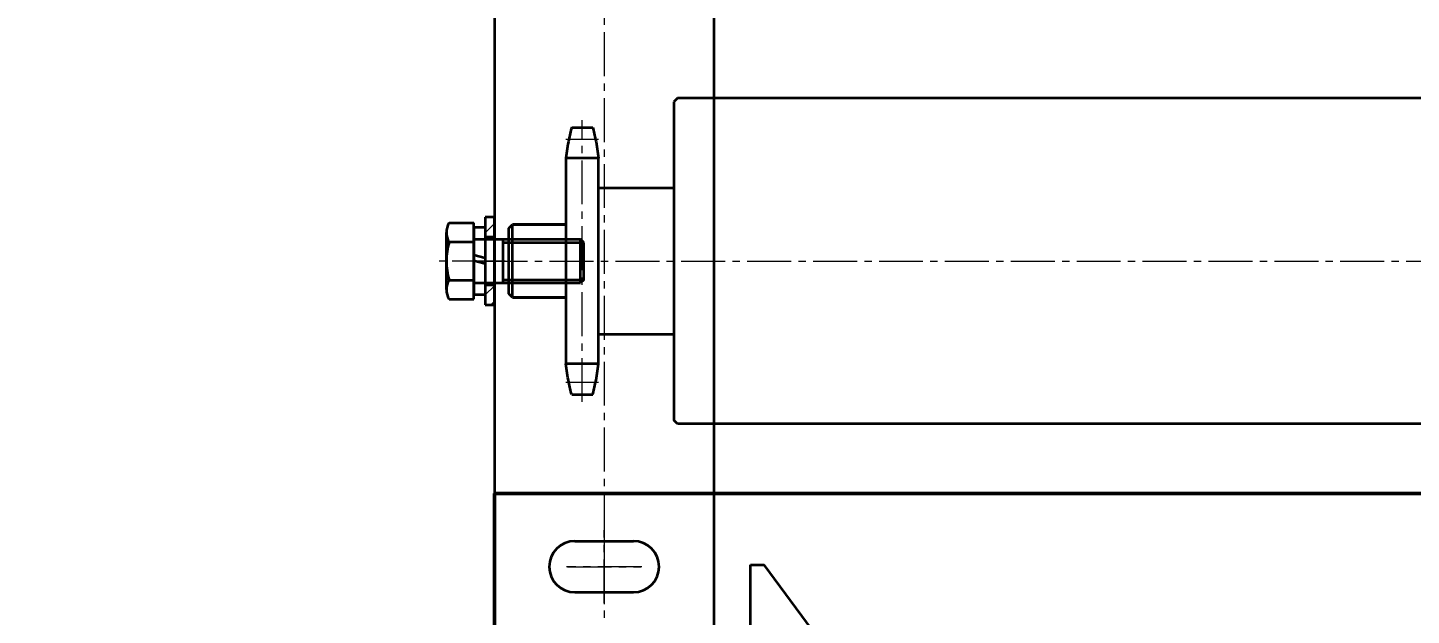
# Model space of a CAD drawing. Header units: millimetres. Extents: x -67280 to 67280, y -47520 to 47520.
# Drawn here: x -47949.4 to -47571.5, y -7280.6 to -7120.1 of the extents above; entities that cross this region are included whole.
import ezdxf

# ---------------------------------------------------------------- set-up
doc = ezdxf.new("R2010")
doc.units = ezdxf.units.MM
doc.linetypes.add('点画线', pattern=[18, 12, -2, 2, -2])
doc.layers.get('0').update_dxf_attribs({"lineweight": 35})
for name, color, linetype, lineweight in [('ACAD细实线', 2, 'Continuous', 18), ('EB0', 7, 'Continuous', 35), ('EB0_1', 7, 'Continuous', 35), ('中心线层', 1, '点画线', 18), ('尺寸线层', 4, 'Continuous', 18), ('粗实线层', 7, 'Continuous', 35)]:
    doc.layers.add(name, color=color, linetype=linetype, lineweight=lineweight)
doc.styles.add('标准', font='', dxfattribs={"width": 0.667})
doc.styles.get('标准').set_extended_font_data('宋体')
doc.dimstyles.new('标准', dxfattribs={"dimscale": 160, "dimtxt": 2, "dimasz": 1, "dimexe": 1, "dimexo": 0, "dimgap": 1, "dimtad": 1, "dimdec": 1, "dimdsep": 46, "dimtxsty": '标准', "dimblk": '_CAXARROW', "dimcen": 0, "dimdle": 2, "dimaunit": 1, "dimadec": 0, "dimazin": 2, "dimtfac": 0.707107, "dimtdec": 3, "dimtmove": 0, "dimatfit": 3, "dimfxl": 0, "dimfrac": 2, "dimtolj": 1, "dimarcsym": 0})

# ---------------------------------------------------------------- blocks, each defined once
blk = doc.blocks.new('*X1842')
at = {"layer": 'EB0', "linetype": '点画线', "lineweight": 18}
for p, q in [((-1075, 1636.5), (-1075, 1713.5)), ((-1070.55, 1708.16), (-1079.45, 1708.16)), ((-1098.5, 1675), (-1114.1, 1675)), ((-1101.93, 1675), (63.1, 1675)), ((-1070.55, 1641.83), (-1079.45, 1641.83))]:
    blk.add_line(p, q, dxfattribs=at)
at = {"layer": 'EB0'}
for p, q in [((-1101.5, 1687), (-1101.5, 1663)), ((-1099, 1687), (-1101.5, 1687)), ((-1099, 1663), (-1099, 1687)), ((-1112.1, 1667.21), (-1112.1, 1682.79)), ((-1111.33, 1685.39), (-1104.6, 1685.39)), ((-1104.6, 1664.61), (-1104.6, 1685.39)), ((-1104.6, 1684.2), (-1104.6, 1665.8)), ((-1101.5, 1684.2), (-1104.6, 1684.2)), ((-1101.5, 1684.2), (-1101.5, 1665.8)), ((-1111.33, 1680.2), (-1104.6, 1680.2)), ((-1104.6, 1669), (-1104.6, 1681)), ((-1104.6, 1681), (-1075.5, 1681)), ((-1099, 1681.5), (-1101.5, 1681.5)), ((-1096.6, 1669), (-1096.6, 1681)), ((-1096.6, 1680.1), (-1074.6, 1680.1)), ((-1074.6, 1680.1), (-1075.5, 1681)), ((-1075.5, 1669), (-1075.5, 1681)), ((-1074.6, 1669.9), (-1074.6, 1680.1)), ((-1101.5, 1675.8), (-1104.6, 1676.63)), ((-1101.9, 1674.31), (-1104.6, 1675.03)), ((-1101.5, 1674.2), (-1101.9, 1674.31)), ((-1111.33, 1669.8), (-1104.6, 1669.8)), ((-1104.6, 1669), (-1075.5, 1669)), ((-1101.5, 1668.5), (-1099, 1668.5)), ((-1096.6, 1669.9), (-1074.6, 1669.9)), ((-1074.6, 1669.9), (-1075.5, 1669)), ((-1111.33, 1664.61), (-1104.6, 1664.61)), ((-1101.5, 1665.8), (-1104.6, 1665.8)), ((-1101.5, 1663), (-1099, 1663))]:
    blk.add_line(p, q, dxfattribs=at)
at = {"layer": 'EB0', "linetype": 'Continuous', "lineweight": 18}
for p, q in [((-1099, 1685.21), (-1101.5, 1682.71)), ((-1099, 1668.24), (-1101.5, 1665.74)), ((-1099, 1664), (-1100, 1663))]:
    blk.add_line(p, q, dxfattribs=at)
at = {"layer": 'EB0', "color": 1, "linetype": '点画线', "lineweight": 18}
blk.add_line((-1096, 1675), (-1104.5, 1675), dxfattribs=at)
at = {"layer": 'EB0', "linetype": 'Continuous', "lineweight": 50}
for p, q in [((-1099, 1611.49), (-1099, 1561.5)), ((49, 1611.49), (-1099, 1611.49))]:
    blk.add_line(p, q, dxfattribs=at)
at = {"layer": 'EB0'}
for centre, radius, start, end in [((-1107.31, 1682.79), 4.79, 147.1328, 212.8672), ((-1094.1, 1675), 18, 163.2213, 196.7787), ((-1107.31, 1667.21), 4.79, 147.1328, 212.8672)]:
    blk.add_arc(centre, radius, start, end, dxfattribs=at)
at = {"layer": 'EB0_1'}
for p, q in [((-1099, 3591.5), (-1099, -108.5)), ((-1039, -108.5), (-1039, 3591.5))]:
    blk.add_line(p, q, dxfattribs=at)
at = {"layer": '中心线层', "linetype": '点画线', "lineweight": 18}
for p, q in [((-1069, 3591.5), (-1069, -108.5)), ((-1069, 1601.75), (-1069, 1581.25)), ((-1058.75, 1591.5), (-1079.25, 1591.5))]:
    blk.add_line(p, q, dxfattribs=at)
at = {"layer": '中心线层'}
for p, q in [((-1069, 1581.5), (-1069, 1601.5)), ((-1079, 1591.5), (-1059, 1591.5))]:
    blk.add_line(p, q, dxfattribs=at)
at = {"layer": '粗实线层', "linetype": 'Continuous', "lineweight": 35}
for p, q in [((-1049, 1719.5), (-1050, 1718.5)), ((-1050, 1718.5), (-1050, 1631.5)), ((-1, 1719.5), (-1049, 1719.5)), ((-1077.87, 1711.5), (-1072.13, 1711.5)), ((-1079.45, 1703.08), (-1079.45, 1646.91)), ((-1070.55, 1703.08), (-1079.45, 1703.08)), ((-1070.55, 1646.91), (-1070.55, 1703.08)), ((-1070.55, 1695), (-1050, 1695)), ((-1095, 1684), (-1094, 1685)), ((-1095, 1666), (-1095, 1684)), ((-1094, 1665), (-1094, 1685)), ((-1079.45, 1685), (-1094, 1685)), ((-1094, 1685), (-1079.45, 1685)), ((-1094, 1665), (-1095, 1666)), ((-1079.45, 1665), (-1094, 1665)), ((-1094, 1665), (-1079.45, 1665)), ((-1070.55, 1655), (-1050, 1655)), ((-1070.55, 1646.91), (-1079.45, 1646.91)), ((-1077.87, 1638.5), (-1072.13, 1638.5)), ((-1049, 1630.5), (-1050, 1631.5)), ((-1, 1630.5), (-1049, 1630.5)), ((-1029, 1592), (-1025.27, 1592)), ((-1029, 1456), (-1029, 1592)), ((-1012.15, 1574.21), (-1025.27, 1592))]:
    blk.add_line(p, q, dxfattribs=at)
at = {"layer": '粗实线层'}
for p, q in [((-1077, 1598.5), (-1061, 1598.5)), ((-1077, 1584.5), (-1061, 1584.5))]:
    blk.add_line(p, q, dxfattribs=at)
for centre, start, end in [((-1077, 1591.5), 90, 270), ((-1061, 1591.5), 270, 90)]:
    blk.add_arc(centre, 7, start, end, dxfattribs=at)
at = {"layer": '粗实线层', "linetype": 'Continuous', "lineweight": 35}
for points, knots in [([(-1077.87, 1711.5), (-1078.15, 1710.39), (-1078.86, 1707.62), (-1079.23, 1704.79), (-1079.45, 1703.08)], [0, 0, 0, 0, 6068.117766, 15165.328102, 15165.328102, 15165.328102, 15165.328102]), ([(-1072.13, 1711.5), (-1071.85, 1710.39), (-1071.14, 1707.62), (-1070.77, 1704.79), (-1070.55, 1703.08)], [0, 0, 0, 0, 6053.302007, 15128.300829, 15128.300829, 15128.300829, 15128.300829]), ([(-1077.87, 1638.5), (-1078.15, 1639.61), (-1078.86, 1642.38), (-1079.23, 1645.21), (-1079.45, 1646.91)], [0, 0, 0, 0, 5916.131445, 14785.486689, 14785.486689, 14785.486689, 14785.486689]), ([(-1072.13, 1638.5), (-1071.85, 1639.61), (-1071.14, 1642.38), (-1070.77, 1645.21), (-1070.55, 1646.91)], [0, 0, 0, 0, 5901.202539, 14748.176644, 14748.176644, 14748.176644, 14748.176644])]:
    blk.add_open_spline(points, degree=3, knots=knots, dxfattribs=at)
blk = doc.blocks.new('*X1856')
at = {"layer": '尺寸线层', "linetype": 'Continuous', "lineweight": 18}
for points in [[(-48562.97, -5267.31), (-48582.97, -5427.31), (-48542.97, -5427.31)], [(-48562.97, -8967.31), (-48582.97, -8807.31), (-48542.97, -8807.31)]]:
    blk.add_hatch(color=0, dxfattribs=at).paths.add_polyline_path(points, flags=0)
at = {"layer": '尺寸线层', "color": 0}
for p, q in [((-47821.97, -5267.31), (-48722.97, -5267.31)), ((-47821.97, -8967.31), (-48722.97, -8967.31))]:
    blk.add_line(p, q, dxfattribs=at)
at = {"layer": '尺寸线层', "color": 0, "linetype": 'Continuous', "lineweight": 18}
blk.add_line((-48562.97, -8967.31), (-48562.97, -5267.31), dxfattribs=at)
at = {"layer": '尺寸线层', "color": 0, "insert": (-48882.97, -7117.31), "char_height": 320, "width": 1238.9006, "attachment_point": 5, "rotation": 90, "line_spacing_factor": 1.15057, "style": '标准'}
blk.add_mtext('\\T1.1;3700', dxfattribs=at)
blk = doc.blocks.new('_CAXARROW')
blk.add_hatch(color=0).paths.add_polyline_path([(0, 0), (-1, 0.125), (-1, -0.125)], flags=0)

msp = doc.modelspace()

# ---------------------------------------------------------------- block references
at = {"layer": 'ACAD细实线'}
msp.add_blockref('*X1842', (-46722.969, -8858.809), dxfattribs=at)

# ---------------------------------------------------------------- next in the draw order: dimensions: what is measured, and where the dimension line sits
at = {"layer": '尺寸线层'}
dim = msp.add_linear_dim(base=(-48562.966, -5267.309), p1=(-47821.969, -8967.309), p2=(-47821.969, -5267.309), angle=90, dimstyle='标准', override={"dimsah": 1, "dimtfill": 1, "dimtzin": 8}, dxfattribs=at)
dim.commit()
dim.dimension.update_dxf_attribs({"geometry": '*X1856', "text_midpoint": (-48562.966, -7117.309)})

doc.saveas('drawing.dxf')
